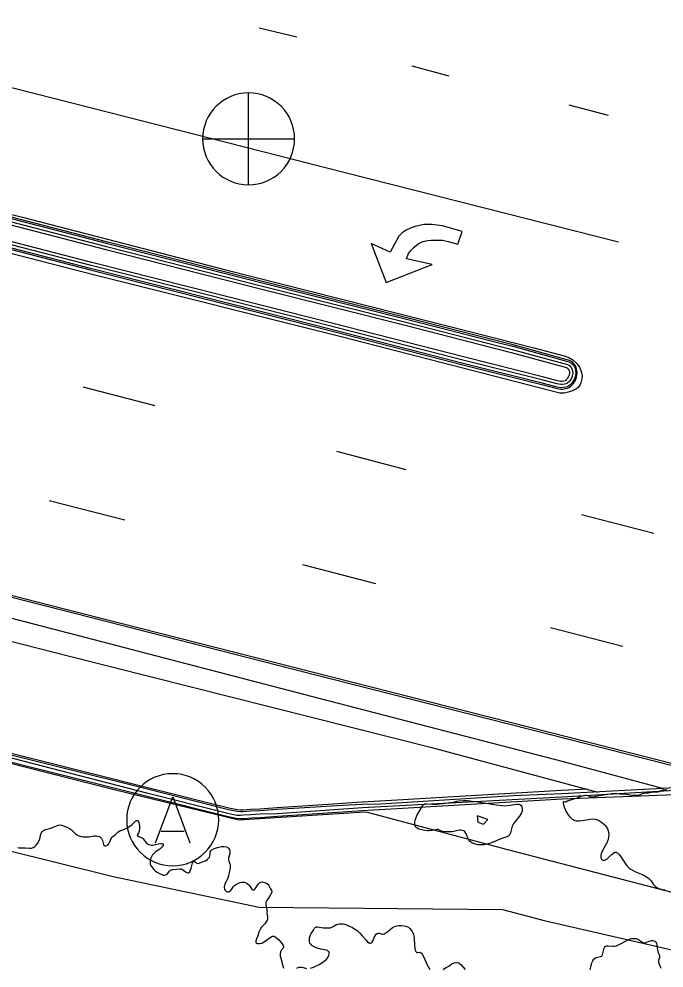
# Model space of a CAD drawing. Header units: metres. Extents: x 585772 to 587013, y 4140825 to 4141582.
# Drawn here: x 586042.76 to 586061.17, y 4140865.8 to 4140892.87 of the extents above; entities that cross this region are included whole.
import ezdxf

# ---------------------------------------------------------------- set-up
doc = ezdxf.new("R2010")
doc.units = ezdxf.units.M
doc.header["$MEASUREMENT"] = 0
for name, color, linetype, lineweight in [('BACK_OF_CURB', 5, 'Continuous', 30), ('BOTTOM_OF_CURB', 3, 'Continuous', 30), ('FOOT_PATH', 2, 'Continuous', 30), ('GUTTER', 30, 'Continuous', 30), ('MANHOLE', 30, 'Continuous', 30), ('MISCE_SYMBOL', 6, 'Continuous', 30), ('PAINT_STRIPE', 4, 'Continuous', 30), ('SIGN_BOARD', 2, 'Continuous', 30), ('TOP_OF_CURB', 1, 'Continuous', 30)]:
    doc.layers.add(name, color=color, linetype=linetype, lineweight=lineweight)
for name, color, linetype, lineweight, true_color in [('GUTTER_BOTTOM', 254, 'Continuous', 30, 0xffc7d6), ('PAVED_PARKING', 191, 'Continuous', 30, 0xbaa8ff), ('PAVED_ROAD', 140, 'Continuous', 30, 0x38a9ff), ('SHRUBLINE', 71, 'Continuous', 30, 0xc6ff6b), ('TREELINE', 80, 'Continuous', 30, 0x36ff17)]:
    doc.layers.add(name, color=color, linetype=linetype, lineweight=lineweight, true_color=true_color)

# ---------------------------------------------------------------- blocks, each defined once
blk = doc.blocks.new('SYM203')
at = {"color": 0, "linetype": 'ByBlock', "lineweight": -2}
blk.add_line((-0.5, 0), (0.5, 0), dxfattribs=at)
at = {"color": 0, "linetype": 'ByBlock', "lineweight": -2, "flags": 128}
blk.add_lwpolyline([(0, -0.5, 1), (0, 0.5, 1), (0, -0.5), (0, 0.5)], format="xyb", dxfattribs=at)
blk = doc.blocks.new('SYM203_1')
at = {"layer": 'MANHOLE', "xscale": 26.246667, "yscale": 26.246667, "zscale": 26.246667}
blk.add_blockref('SYM203', (0, 0), dxfattribs=at)
blk = doc.blocks.new('SYM004')
at = {"layer": 'MANHOLE', "xscale": 0.5, "yscale": 0.5, "zscale": 0.5}
blk.add_blockref('SYM203_1', (0, 0), dxfattribs=at)
blk = doc.blocks.new('SYM213')
at = {"color": 0, "linetype": 'ByBlock', "lineweight": -2}
blk.add_line((-0.125, -0.125), (0.125, -0.125), dxfattribs=at)
at = {"color": 0, "linetype": 'ByBlock', "lineweight": -2, "flags": 128}
blk.add_lwpolyline([(0, -0.5, 1), (0, 0.5, 1), (0, -0.5)], format="xyb", dxfattribs=at)
blk.add_lwpolyline([(-0.1875, -0.25), (0, 0.25), (0.1875, -0.25)], dxfattribs=at)
blk = doc.blocks.new('SYM213_1')
at = {"layer": 'MISCE_SYMBOL', "xscale": 26.246667, "yscale": 26.246667, "zscale": 26.246667}
blk.add_blockref('SYM213', (0, 0), dxfattribs=at)
blk = doc.blocks.new('SYM005')
at = {"layer": 'MISCE_SYMBOL', "xscale": 0.5, "yscale": 0.5, "zscale": 0.5}
blk.add_blockref('SYM213_1', (0, 0), dxfattribs=at)
blk = doc.blocks.new('SYM207')
at = {"layer": 'SIGN_BOARD'}
blk.add_3dface([(-1.322683, 1.213682), (-1.067804, -0.602562), (0.487143, -1.125157), (1.787212, 0.168493)], dxfattribs=at)
blk = doc.blocks.new('SYM008')
at = {"layer": 'SIGN_BOARD', "xscale": 0.5, "yscale": 0.5, "zscale": 0.5}
blk.add_blockref('SYM207', (0, 0), dxfattribs=at)

msp = doc.modelspace()

# ---------------------------------------------------------------- linework, layer by layer
at = {"layer": 'BACK_OF_CURB'}
for points in [[(586041.96804, 4140887.13607, -18.358866), (586045.239826, 4140886.290434, -18.368085), (586049.690952, 4140885.158468, -18.382743), (586053.815843, 4140884.125613, -18.396955), (586056.807693, 4140883.358453, -18.409998), (586058.384973, 4140882.92589, -18.419), (586058.411908, 4140882.911244, -18.42), (586058.443341, 4140882.878948, -18.421), (586058.449943, 4140882.870933, -18.422), (586058.454384, 4140882.859509, -18.422), (586058.467136, 4140882.812124, -18.424), (586058.472618, 4140882.769616, -18.425), (586058.462027, 4140882.709065, -18.426), (586058.446403, 4140882.669278, -18.427), (586058.402704, 4140882.602175, -18.428), (586058.387734, 4140882.582469, -18.429), (586058.372221, 4140882.568191, -18.429), (586058.350886, 4140882.553961, -18.43), (586058.345414, 4140882.551472, -18.43), (586058.3135, 4140882.543262, -18.431), (586058.263162, 4140882.533619, -18.431), (586058.22795, 4140882.532853, -18.431), (586058.132286, 4140882.55099, -18.432), (586057.737686, 4140882.653236, -18.431), (586055.485543, 4140883.218952, -18.423), (586051.239251, 4140884.306102, -18.409), (586044.844138, 4140885.92255, -18.389), (586040.861565, 4140886.951338, -18.374513)], [(586061.488088, 4140870.73949, -18.62472), (586058.258928, 4140870.620599, -18.642), (586052.568885, 4140870.290862, -18.596735), (586050.142172, 4140870.124176, -18.576), (586049.642963, 4140870.089674, -18.573), (586049.383857, 4140870.081657, -18.57), (586049.167478, 4140870.063177, -18.568), (586049.081718, 4140870.057049, -18.568), (586048.960674, 4140870.070889, -18.567), (586048.694908, 4140870.12463, -18.567), (586046.380972, 4140870.709254, -18.56), (586041.485461, 4140871.93108, -18.541636)]]:
    msp.add_polyline3d(points, dxfattribs=at)
at = {"layer": 'BOTTOM_OF_CURB'}
for points in [[(586042.01242, 4140887.310515, -18.491337), (586045.28453, 4140886.464794, -18.50148), (586049.734995, 4140885.332997, -18.510301), (586053.860059, 4140884.300098, -18.518169), (586056.450827, 4140883.635783, -18.527), (586056.853853, 4140883.53244, -18.528), (586058.452661, 4140883.093973, -18.521), (586058.521867, 4140883.056344, -18.522), (586058.577532, 4140882.999149, -18.524), (586058.607246, 4140882.963079, -18.525), (586058.625675, 4140882.915667, -18.527), (586058.644105, 4140882.847183, -18.528), (586058.654636, 4140882.765529, -18.531), (586058.636207, 4140882.660169, -18.536), (586058.607246, 4140882.586417, -18.539), (586058.549982, 4140882.498484, -18.539), (586058.521397, 4140882.460855, -18.541), (586058.483785, 4140882.426237, -18.543), (586058.438651, 4140882.396134, -18.545), (586058.405552, 4140882.381083, -18.546), (586058.352896, 4140882.367536, -18.547), (586058.282185, 4140882.35399, -18.549), (586058.21298, 4140882.352485, -18.55), (586058.092904, 4140882.37525, -18.547544), (586057.693184, 4140882.478823, -18.546), (586055.441295, 4140883.044475, -18.542331), (586051.194874, 4140884.131658, -18.532122), (586044.799572, 4140885.748153, -18.51606), (586040.81627, 4140886.77713, -18.504)], [(586061.492733, 4140870.939796, -18.766), (586058.249463, 4140870.769065, -18.758932), (586056.860914, 4140870.718272, -18.755484), (586053.086146, 4140870.480008, -18.737474), (586052.556247, 4140870.46635, -18.735513), (586051.998956, 4140870.441355, -18.733), (586050.128424, 4140870.323703, -18.721), (586049.632971, 4140870.28946, -18.719), (586049.372246, 4140870.281393, -18.717), (586049.15184, 4140870.26257, -18.716), (586049.085987, 4140870.257864, -18.716), (586048.991911, 4140870.26862, -18.715), (586048.739249, 4140870.319712, -18.711622), (586046.429683, 4140870.903232, -18.699844), (586041.534497, 4140872.124977, -18.679)]]:
    msp.add_polyline3d(points, dxfattribs=at)
at = {"layer": 'FOOT_PATH'}
for points in [[(586069.963502, 4140867.444365, -18.612), (586067.731414, 4140866.360266, -18.604648), (586065.686667, 4140866.842229, -18.60168), (586056.70738, 4140869.179058, -18.592604), (586052.745928, 4140870.225593, -18.589), (586052.631771, 4140870.24592, -18.589), (586049.034873, 4140870.020876, -18.575957), (586045.475225, 4140870.881179, -18.561125), (586035.086418, 4140873.51601, -18.512), (586024.909873, 4140876.034074, -18.472), (586014.546338, 4140878.727683, -18.463), (586008.309194, 4140880.297431, -18.483), (586002.617829, 4140881.768925, -18.511921), (585997.121302, 4140883.14231, -18.535893), (585992.203285, 4140884.397375, -18.556066), (585990.034817, 4140884.979733, -18.563773), (585987.719217, 4140886.426324, -18.578), (585986.264848, 4140887.300766, -18.588115), (585984.008002, 4140887.869458, -18.603108), (585980.310026, 4140888.82044, -18.629258), (585977.344891, 4140889.561158, -18.653), (585971.779963, 4140891.223108, -18.586), (585971.606365, 4140891.473135, -18.603), (585970.590607, 4140892.856734, -18.696)], [(585968.897115, 4140888.284513, -18.532487), (585971.124943, 4140889.345755, -18.616), (585975.640939, 4140888.462916, -18.609), (585980.188185, 4140887.422181, -18.614), (585984.310418, 4140885.354576, -18.567), (585988.050227, 4140883.091203, -18.532157), (585990.105988, 4140882.398765, -18.516036), (585995.128522, 4140881.16743, -18.487335), (585997.625551, 4140880.480791, -18.476026), (585999.947436, 4140879.828232, -18.467283), (586003.501191, 4140878.89497, -18.451), (586023.739526, 4140873.645659, -18.405), (586036.712873, 4140870.287881, -18.472), (586040.807258, 4140869.566072, -18.486741), (586045.450897, 4140868.41491, -18.501), (586049.617106, 4140867.542588, -18.516719), (586056.55604, 4140867.47376, -18.541003), (586057.748829, 4140867.157354, -18.542535), (586067.06408, 4140865.017896, -18.552088), (586067.612595, 4140864.862016, -18.552204), (586069.194188, 4140863.217009, -18.540849)]]:
    msp.add_polyline3d(points, dxfattribs=at)
at = {"layer": 'GUTTER'}
for points in [[(585984.684589, 4140891.014877, -18.782), (585994.245204, 4140888.599174, -18.741581), (586003.805819, 4140886.183471, -18.699809), (586012.846337, 4140883.899743, -18.656), (586021.886854, 4140881.616016, -18.643), (586030.927372, 4140879.332288, -18.688), (586037.471321, 4140877.668441, -18.707636), (586044.01527, 4140876.004594, -18.72299), (586050.559219, 4140874.340747, -18.736896), (586062.379355, 4140871.329081, -18.755073), (586073.056826, 4140868.649448, -18.76934)], [(585981.115311, 4140890.722175, -18.819384), (585987.060619, 4140889.23538, -18.78493), (585995.778647, 4140886.999412, -18.746369), (586003.284598, 4140885.097523, -18.709806), (586010.790549, 4140883.195635, -18.67), (586018.2965, 4140881.293746, -18.633), (586025.802451, 4140879.391857, -18.674), (586035.021332, 4140877.040246, -18.71405), (586044.240213, 4140874.688635, -18.753), (586054.501934, 4140872.097735, -18.81), (586059.283302, 4140870.823488, -18.761185)]]:
    msp.add_polyline3d(points, dxfattribs=at)
at = {"layer": 'GUTTER_BOTTOM'}
msp.add_polyline3d([(585979.488184, 4140891.720814, -18.844548), (585986.598413, 4140890.056956, -18.794105), (585994.192782, 4140888.06576, -18.759556), (586001.78715, 4140886.074563, -18.726471), (586010.580811, 4140883.843594, -18.701371), (586019.374472, 4140881.612625, -18.668286), (586028.168133, 4140879.381657, -18.712036), (586037.489755, 4140877.091238, -18.756228), (586044.424383, 4140875.292254, -18.783021), (586051.359011, 4140873.49327, -18.821992), (586058.293639, 4140871.694286, -18.796177), (586061.157602, 4140870.927458, -18.765784)], dxfattribs=at)
at = {"layer": 'PAINT_STRIPE', "extrusion": (0.006181, -0.001508, 0.99998), "elevation": -2640.069833, "flags": 128}
msp.add_lwpolyline([(586038.533374, 4140893.343815), (586039.602325, 4140893.083048)], dxfattribs=at)
at = {"layer": 'PAINT_STRIPE', "extrusion": (0.001769, -0.000462223, 0.999998), "elevation": -896.072499, "flags": 128}
msp.add_lwpolyline([(586053.088717, 4140891.554865), (586054.147115, 4140891.278295)], dxfattribs=at)
at = {"layer": 'PAINT_STRIPE', "extrusion": (-0.001669, 0.000452806, 0.999999), "elevation": 878.337001, "flags": 128}
msp.add_lwpolyline([(586057.60641, 4140890.44994), (586058.722731, 4140890.14703)], dxfattribs=at)
at = {"layer": 'PAINT_STRIPE', "extrusion": (0.001365, -0.00035563, 0.999999), "elevation": -691.298545, "flags": 128}
msp.add_lwpolyline([(586044.061251, 4140882.392791), (586046.119395, 4140881.85656)], dxfattribs=at)
at = {"layer": 'PAINT_STRIPE', "extrusion": (0.001891, -0.000502316, 0.999998), "elevation": -990.195922, "flags": 128}
msp.add_lwpolyline([(586050.811401, 4140880.569973), (586052.786919, 4140880.045313)], dxfattribs=at)
at = {"layer": 'PAINT_STRIPE', "extrusion": (0.001308, -0.000334229, 0.999999), "elevation": -636.392637, "flags": 128}
msp.add_lwpolyline([(586043.149006, 4140879.152555), (586045.30266, 4140878.602048)], dxfattribs=at)
at = {"layer": 'PAINT_STRIPE', "extrusion": (0.00317, -0.000820421, 0.999995), "elevation": -1558.295785, "flags": 128}
msp.add_lwpolyline([(586055.927687, 4140878.855439), (586057.997477, 4140878.319702)], dxfattribs=at)
at = {"layer": 'PAINT_STRIPE', "extrusion": (0.003603, -0.000929542, 0.999993), "elevation": -1756.152973, "flags": 128}
msp.add_lwpolyline([(586047.112168, 4140877.463873), (586049.193879, 4140876.926842)], dxfattribs=at)
at = {"layer": 'PAINT_STRIPE', "extrusion": (-0.001817, 0.000473883, 0.999998), "elevation": 878.672848, "flags": 128}
msp.add_lwpolyline([(586056.929657, 4140875.564707), (586058.990788, 4140875.027182)], dxfattribs=at)
at = {"layer": 'PAINT_STRIPE'}
for points in [[(585980.422314, 4140906.702674, -18.459), (585989.785943, 4140904.296478, -18.468174), (585999.149571, 4140901.890282, -18.481622), (586007.021098, 4140899.901971, -18.49719), (586014.892624, 4140897.91366, -18.51354), (586022.764151, 4140895.925349, -18.534138), (586030.635678, 4140893.937037, -18.558519), (586037.489255, 4140892.196482, -18.57855), (586044.342833, 4140890.455927, -18.597974), (586052.106938, 4140888.483965, -18.616225), (586059.871043, 4140886.512002, -18.631)], [(586037.581736, 4140888.525962, -18.47986), (586042.857551, 4140887.212542, -18.49698), (586048.667542, 4140885.71215, -18.511554), (586055.128376, 4140884.079933, -18.525658), (586057.45777, 4140883.488271, -18.533), (586058.314755, 4140883.262693, -18.536), (586058.448371, 4140883.216598, -18.537), (586058.568165, 4140883.147456, -18.538), (586058.683351, 4140883.046047, -18.541), (586058.75707, 4140882.935419, -18.545), (586058.798537, 4140882.847838, -18.547), (586058.816967, 4140882.782729, -18.549), (586058.830131, 4140882.693173, -18.552), (586058.8196, 4140882.608885, -18.554), (586058.795904, 4140882.495623, -18.558), (586058.774841, 4140882.440309, -18.56), (586058.748513, 4140882.392897, -18.561), (586058.716919, 4140882.356021, -18.563), (586058.666896, 4140882.316511, -18.564), (586058.532621, 4140882.250661, -18.567), (586058.43784, 4140882.221687, -18.568), (586058.321995, 4140882.195347, -18.564), (586058.198252, 4140882.200615, -18.563), (586051.991034, 4140883.791551, -18.547218), (586044.924649, 4140885.562824, -18.525879), (586032.32141, 4140888.801287, -18.488763)]]:
    msp.add_polyline3d(points, dxfattribs=at)
msp.add_polyline3d([(586053.351027, 4140886.215368, -18.578098), (586052.811298, 4140886.462965, -18.574), (586053.235841, 4140885.350922, -18.576495), (586054.549622, 4140885.864552, -18.581), (586053.822962, 4140886.02786, -18.576029), (586053.867061, 4140886.163758, -18.578), (586053.930249, 4140886.253314, -18.582), (586054.035562, 4140886.363943, -18.584), (586054.15404, 4140886.458767, -18.588), (586054.288314, 4140886.521983, -18.593), (586054.419955, 4140886.550957, -18.595), (586054.520003, 4140886.558859, -18.595), (586054.84384, 4140886.558859, -18.599), (586055.007405, 4140886.523958, -18.6), (586055.281219, 4140886.450206, -18.600957), (586055.410227, 4140886.811064, -18.603274), (586054.848201, 4140886.969845, -18.604221), (586054.544109, 4140887.011331, -18.602), (586054.313737, 4140887.002112, -18.6), (586054.069542, 4140886.951407, -18.597), (586053.949749, 4140886.914531, -18.594), (586053.809674, 4140886.843495, -18.591), (586053.696463, 4140886.767109, -18.588), (586053.604314, 4140886.674919, -18.585)], close=True, dxfattribs=at)
at = {"layer": 'PAVED_PARKING'}
msp.add_polyline3d([(586058.990889, 4140870.901417, -18.76417), (586058.247356, 4140870.864858, -18.764385), (586053.393565, 4140870.583581, -18.749533), (586052.553434, 4140870.534896, -18.746562), (586051.583793, 4140870.468293, -18.739), (586050.125364, 4140870.368117, -18.721659), (586049.630747, 4140870.333932, -18.718), (586049.369662, 4140870.325853, -18.716), (586049.148359, 4140870.306954, -18.713), (586049.086937, 4140870.302564, -18.712), (586048.998864, 4140870.312634, -18.711), (586048.749119, 4140870.363136, -18.709), (586046.440526, 4140870.94641, -18.698332), (586041.545412, 4140872.168137, -18.680407), (586035.887335, 4140873.617818, -18.655942), (586029.661624, 4140875.173838, -18.625), (586022.270478, 4140877.014261, -18.593), (586011.253014, 4140879.879046, -18.609), (586001.057928, 4140882.461183, -18.651141), (585992.146564, 4140884.696702, -18.686427)], dxfattribs=at)
at = {"layer": 'PAVED_ROAD'}
for points in [[(586073.069749, 4140868.69624, -18.762769), (586062.391252, 4140871.376131, -18.750173), (586050.571189, 4140874.387778, -18.733114), (586044.027229, 4140876.051628, -18.720039), (586037.48328, 4140877.715475, -18.705584), (586030.939295, 4140879.379331, -18.687), (586021.89874, 4140881.663068, -18.642), (586012.858223, 4140883.946795, -18.65), (586003.817706, 4140886.230522, -18.687), (585994.257092, 4140888.646225, -18.731803), (585984.696503, 4140891.061922, -18.774)], [(586040.806361, 4140886.73902, -18.509), (586044.789823, 4140885.710002, -18.525064), (586051.185166, 4140884.093496, -18.545792), (586055.431615, 4140883.006305, -18.556), (586057.683449, 4140882.440668, -18.563), (586058.084289, 4140882.336805, -18.564), (586058.209705, 4140882.313027, -18.564), (586058.286347, 4140882.314694, -18.564), (586058.361514, 4140882.329094, -18.563), (586058.418708, 4140882.343808, -18.562), (586058.45785, 4140882.361607, -18.562), (586058.508191, 4140882.395183, -18.56), (586058.550637, 4140882.43425, -18.559), (586058.5822, 4140882.4758, -18.56034), (586058.642432, 4140882.56829, -18.558), (586058.674311, 4140882.649472, -18.555), (586058.694455, 4140882.764635, -18.552), (586058.682819, 4140882.854853, -18.549), (586058.663147, 4140882.927953, -18.546), (586058.641657, 4140882.983237, -18.544), (586058.606888, 4140883.025444, -18.543), (586058.545922, 4140883.088087, -18.541), (586058.467469, 4140883.130743, -18.54), (586056.863952, 4140883.570502, -18.532), (586056.367646, 4140883.697763, -18.53), (586053.869731, 4140884.338269, -18.521477), (586049.74463, 4140885.371178, -18.511336), (586045.294309, 4140886.502938, -18.502502), (586042.022128, 4140887.348677, -18.492501)]]:
    msp.add_polyline3d(points, dxfattribs=at)
at = {"layer": 'SHRUBLINE'}
for points in [[(586061.245294, 4140870.885728, -18.768), (586061.146743, 4140870.878452, -18.769), (586061.098501, 4140870.864215, -18.77), (586061.028221, 4140870.82816, -18.77), (586060.993262, 4140870.817239, -18.771), (586060.95166, 4140870.814847, -18.771), (586060.834036, 4140870.817239, -18.769), (586060.798464, 4140870.812156, -18.769), (586060.726218, 4140870.794594, -18.769), (586060.611605, 4140870.788357, -18.765228), (586060.556437, 4140870.774841, -18.761), (586060.447262, 4140870.736989, -18.751674), (586060.397266, 4140870.727981, -18.75), (586060.355478, 4140870.72799, -18.75), (586060.194579, 4140870.737963, -18.74284), (586060.039605, 4140870.75728, -18.740788), (586059.898674, 4140870.766562, -18.743), (586059.825078, 4140870.776158, -18.745), (586059.777738, 4140870.778334, -18.745), (586059.690036, 4140870.770325, -18.744), (586059.38388, 4140870.728649, -18.734), (586059.312129, 4140870.715635, -18.731), (586059.18799, 4140870.68737, -18.724), (586059.131075, 4140870.679509, -18.723), (586059.077462, 4140870.684354, -18.723), (586059.001683, 4140870.71311, -18.729), (586058.951789, 4140870.724212, -18.731), (586058.925196, 4140870.72567, -18.732), (586058.870027, 4140870.719053, -18.73), (586058.816363, 4140870.70284, -18.726), (586058.691499, 4140870.645994, -18.714), (586058.557905, 4140870.60893, -18.705), (586058.47231, 4140870.581668, -18.699), (586058.416212, 4140870.560204, -18.694), (586058.365643, 4140870.535343, -18.689), (586058.348981, 4140870.53505, -18.688), (586058.309643, 4140870.546892, -18.691), (586058.294314, 4140870.541751, -18.69), (586058.287552, 4140870.518655, -18.685), (586058.299427, 4140870.449195, -18.67), (586058.334724, 4140870.349681, -18.649), (586058.369702, 4140870.276315, -18.634)], [(586054.42908, 4140869.720712, -18.421), (586054.341776, 4140869.730018, -18.427), (586054.258159, 4140869.745372, -18.435), (586054.175624, 4140869.765657, -18.445), (586054.138886, 4140869.779392, -18.451), (586054.109564, 4140869.797536, -18.459), (586054.084856, 4140869.825024, -18.47), (586054.066212, 4140869.864193, -18.485), (586054.056783, 4140869.911045, -18.503), (586054.057515, 4140869.963183, -18.523), (586054.067556, 4140870.018045, -18.544), (586054.094243, 4140870.099485, -18.574), (586054.128514, 4140870.174779, -18.600593), (586054.170272, 4140870.250073, -18.625227), (586054.286009, 4140870.443201, -18.688657), (586054.308991, 4140870.470803, -18.697929), (586054.339995, 4140870.485941, -18.703467), (586054.400286, 4140870.487554, -18.707232), (586054.563199, 4140870.473997, -18.708372), (586054.687251, 4140870.476614, -18.705), (586054.760077, 4140870.4821, -18.703394), (586054.868333, 4140870.493397, -18.702481), (586055.065731, 4140870.519747, -18.705), (586055.147808, 4140870.534152, -18.709), (586055.254364, 4140870.560547, -18.719), (586055.324317, 4140870.573245, -18.723), (586055.450971, 4140870.582331, -18.723457), (586055.558045, 4140870.579418, -18.721999), (586055.695518, 4140870.566901, -18.723316), (586055.794621, 4140870.554043, -18.727062), (586056.37836, 4140870.459214, -18.751002), (586056.557376, 4140870.436025, -18.759836), (586056.607344, 4140870.433121, -18.759481), (586056.696429, 4140870.435027, -18.753732), (586056.773739, 4140870.444275, -18.744095), (586056.959361, 4140870.478166, -18.72544), (586057.005155, 4140870.480755, -18.724), (586057.024226, 4140870.478803, -18.723), (586057.055841, 4140870.467214, -18.722), (586057.081312, 4140870.444101, -18.718), (586057.10846, 4140870.39701, -18.712), (586057.120255, 4140870.35994, -18.707), (586057.124995, 4140870.317971, -18.702), (586057.123752, 4140870.2956, -18.699), (586057.119583, 4140870.272545, -18.696), (586057.102184, 4140870.225283, -18.69), (586057.076001, 4140870.178524, -18.685), (586057.045498, 4140870.134791, -18.679), (586056.917606, 4140869.982127, -18.661), (586056.866248, 4140869.904913, -18.652), (586056.836204, 4140869.845967, -18.644), (586056.824681, 4140869.816174, -18.641), (586056.789354, 4140869.656367, -18.621), (586056.769188, 4140869.614566, -18.616), (586056.740659, 4140869.580618, -18.611), (586056.723845, 4140869.566963, -18.61), (586056.689047, 4140869.547994, -18.608), (586056.55589, 4140869.50578, -18.603), (586056.311674, 4140869.399754, -18.592), (586056.248052, 4140869.375949, -18.589), (586056.126568, 4140869.340439, -18.586), (586056.024507, 4140869.321154, -18.584), (586055.938334, 4140869.314528, -18.584), (586055.895837, 4140869.315567, -18.585), (586055.853193, 4140869.319851, -18.585), (586055.79193, 4140869.332076, -18.587), (586055.732654, 4140869.351989, -18.59), (586055.704736, 4140869.364997, -18.592), (586055.654287, 4140869.397449, -18.597), (586055.632453, 4140869.416946, -18.6), (586055.595689, 4140869.460992, -18.605), (586055.556193, 4140869.533244, -18.615), (586055.522004, 4140869.634086, -18.628), (586055.498326, 4140869.680112, -18.634), (586055.47297, 4140869.703142, -18.637), (586055.456894, 4140869.712105, -18.638), (586055.419863, 4140869.725034, -18.64), (586055.379089, 4140869.731481, -18.641), (586055.337882, 4140869.731661, -18.642), (586055.28566, 4140869.723352, -18.641), (586055.171999, 4140869.696319, -18.639), (586055.130283, 4140869.690406, -18.638), (586054.994812, 4140869.6841, -18.639), (586054.913991, 4140869.688679, -18.64), (586054.849788, 4140869.699447, -18.642), (586054.801068, 4140869.715526, -18.644), (586054.741773, 4140869.747845, -18.649), (586054.720382, 4140869.754422, -18.65), (586054.696213, 4140869.753889, -18.65), (586054.613442, 4140869.73483, -18.648), (586054.548194, 4140869.724315, -18.647), (586054.47103, 4140869.719719, -18.647), (586054.42908, 4140869.720712, -18.648)], [(586058.369702, 4140870.276315, -18.716), (586058.428466, 4140870.180704, -18.702), (586058.473753, 4140870.12316, -18.694), (586058.497812, 4140870.097386, -18.69), (586058.548066, 4140870.053729, -18.684), (586058.573983, 4140870.036605, -18.681), (586058.621585, 4140870.014545, -18.678), (586058.670588, 4140870.00248, -18.676), (586058.747364, 4140869.999168, -18.676), (586058.828951, 4140870.008177, -18.677), (586059.067361, 4140870.049563, -18.684), (586059.145471, 4140870.05417, -18.685), (586059.208812, 4140870.047701, -18.684), (586059.238286, 4140870.040623, -18.683), (586059.294856, 4140870.018913, -18.68), (586059.355504, 4140869.984289, -18.675), (586059.388122, 4140869.961254, -18.672), (586059.450925, 4140869.907587, -18.664), (586059.480087, 4140869.877637, -18.659), (586059.525574, 4140869.821483, -18.651), (586059.557142, 4140869.769653, -18.644), (586059.569758, 4140869.742153, -18.639), (586059.58753, 4140869.683354, -18.631), (586059.593854, 4140869.618648, -18.621), (586059.587566, 4140869.547688, -18.611), (586059.570046, 4140869.472767, -18.599), (586059.527118, 4140869.359417, -18.582), (586059.490402, 4140869.287427, -18.572), (586059.414145, 4140869.155273, -18.552), (586059.38462, 4140869.093032, -18.543), (586059.374213, 4140869.062397, -18.538), (586059.365971, 4140869.022079, -18.532), (586059.365435, 4140868.965677, -18.524), (586059.378195, 4140868.919095, -18.517), (586059.39359, 4140868.896234, -18.513), (586059.403242, 4140868.887879, -18.512), (586059.414148, 4140868.881846, -18.511), (586059.439455, 4140868.877123, -18.511), (586059.468645, 4140868.881448, -18.511), (586059.500737, 4140868.893755, -18.513), (586059.534748, 4140868.912977, -18.516), (586059.587218, 4140868.95244, -18.522), (586059.69069, 4140869.052728, -18.537), (586059.732327, 4140869.086661, -18.542), (586059.773631, 4140869.105505, -18.545), (586059.801207, 4140869.106191, -18.545), (586059.81612, 4140869.101847, -18.545), (586059.846075, 4140869.083926, -18.542), (586059.891208, 4140869.038302, -18.535), (586059.936378, 4140868.977137, -18.526), (586060.069211, 4140868.776512, -18.497), (586060.120116, 4140868.711924, -18.487), (586060.174945, 4140868.656087, -18.479), (586060.204394, 4140868.632148, -18.474), (586060.267896, 4140868.592533, -18.468), (586060.336293, 4140868.560696, -18.463), (586060.529393, 4140868.481273, -18.451), (586060.621884, 4140868.433062, -18.444), (586060.701319, 4140868.382546, -18.436), (586060.733528, 4140868.357864, -18.432), (586060.770951, 4140868.322609, -18.427), (586060.799061, 4140868.288447, -18.422), (586060.861901, 4140868.198091, -18.408), (586060.91513, 4140868.139138, -18.398), (586060.961136, 4140868.103114, -18.393), (586061.017127, 4140868.073544, -18.389), (586061.083764, 4140868.052704, -18.385), (586061.198926, 4140868.033593, -18.383)]]:
    msp.add_polyline3d(points, dxfattribs=at)
at = {"layer": 'TOP_OF_CURB'}
for points in [[(586041.99023, 4140887.223292, -18.358866), (586045.262178, 4140886.377614, -18.368085), (586049.712973, 4140885.245733, -18.382743), (586053.837951, 4140884.212856, -18.396955), (586056.830773, 4140883.445447, -18.409998), (586058.418817, 4140883.009931, -18.419), (586058.466888, 4140882.983794, -18.42), (586058.510436, 4140882.939049, -18.421), (586058.528594, 4140882.917006, -18.422), (586058.54003, 4140882.887588, -18.422), (586058.55562, 4140882.829654, -18.424), (586058.563627, 4140882.767573, -18.425), (586058.549117, 4140882.684617, -18.426), (586058.526824, 4140882.627847, -18.427), (586058.476343, 4140882.55033, -18.428), (586058.454565, 4140882.521662, -18.429), (586058.428003, 4140882.497214, -18.429), (586058.394768, 4140882.475047, -18.43), (586058.375483, 4140882.466278, -18.43), (586058.333198, 4140882.455399, -18.431), (586058.272673, 4140882.443804, -18.431), (586058.220465, 4140882.442669, -18.431), (586058.112595, 4140882.46312, -18.432), (586057.715435, 4140882.56603, -18.431), (586055.463419, 4140883.131713, -18.423), (586051.217062, 4140884.21888, -18.409), (586044.821855, 4140885.835351, -18.389), (586040.838917, 4140886.864234, -18.374513)], [(586061.490962, 4140870.863411, -18.62472), (586058.253072, 4140870.676683, -18.642), (586052.563266, 4140870.372832, -18.59487), (586050.135866, 4140870.20074, -18.574135), (586049.636781, 4140870.190267, -18.573), (586049.376674, 4140870.175485, -18.57), (586049.157803, 4140870.165246, -18.568), (586049.084359, 4140870.156469, -18.568), (586048.979999, 4140870.151893, -18.567), (586048.72234, 4140870.212453, -18.567), (586046.411108, 4140870.795164, -18.56), (586041.515797, 4140872.051036, -18.541636)]]:
    msp.add_polyline3d(points, dxfattribs=at)
at = {"layer": 'TREELINE'}
for points in [[(586042.726446, 4140869.238079, -18.497), (586042.763376, 4140869.23229, -18.498), (586042.934536, 4140869.234485, -18.499), (586043.065341, 4140869.220276, -18.5), (586043.115352, 4140869.223948, -18.501), (586043.163704, 4140869.240491, -18.502), (586043.209508, 4140869.2692, -18.503), (586043.251719, 4140869.308047, -18.504), (586043.292187, 4140869.359182, -18.506), (586043.32826, 4140869.420976, -18.508), (586043.355116, 4140869.484818, -18.509), (586043.37, 4140869.538408, -18.511), (586043.385306, 4140869.619397, -18.513), (586043.396168, 4140869.653728, -18.514), (586043.415932, 4140869.685294, -18.515), (586043.430352, 4140869.699891, -18.515), (586043.465265, 4140869.724729, -18.516), (586043.526136, 4140869.752136, -18.517), (586043.674475, 4140869.793847, -18.52), (586043.875581, 4140869.875695, -18.523), (586043.927816, 4140869.882872, -18.524), (586043.972547, 4140869.876384, -18.524), (586044.027877, 4140869.859322, -18.524), (586044.146768, 4140869.810575, -18.524), (586044.206399, 4140869.782148, -18.524), (586044.258614, 4140869.749314, -18.524), (586044.281915, 4140869.730051, -18.523), (586044.375112, 4140869.632518, -18.522), (586044.408641, 4140869.604743, -18.522), (586044.451969, 4140869.581593, -18.522), (586044.512233, 4140869.560972, -18.522), (586044.586317, 4140869.546083, -18.522), (586044.668452, 4140869.541254, -18.523), (586044.750885, 4140869.546195, -18.523), (586044.905352, 4140869.569966, -18.525), (586044.972769, 4140869.574143, -18.525), (586045.014854, 4140869.56886, -18.526), (586045.055267, 4140869.555047, -18.526), (586045.090297, 4140869.530504, -18.526), (586045.105085, 4140869.514345, -18.525), (586045.129095, 4140869.476897, -18.525), (586045.145638, 4140869.436327, -18.525), (586045.171218, 4140869.327942, -18.523), (586045.183321, 4140869.3057, -18.522), (586045.200426, 4140869.290339, -18.522), (586045.210919, 4140869.28593, -18.522), (586045.23592, 4140869.28504, -18.523), (586045.265741, 4140869.295946, -18.523), (586045.281463, 4140869.305592, -18.523), (586045.312007, 4140869.33235, -18.524), (586045.325821, 4140869.349094, -18.524), (586045.348193, 4140869.388314, -18.525), (586045.388158, 4140869.496245, -18.528), (586045.41012, 4140869.530642, -18.529), (586045.438726, 4140869.557389, -18.529), (586045.504008, 4140869.605177, -18.531), (586045.595876, 4140869.690021, -18.534), (586045.637743, 4140869.716089, -18.535), (586045.777341, 4140869.766815, -18.537), (586045.84926, 4140869.806177, -18.538), (586045.980189, 4140869.890252, -18.541), (586046.033053, 4140869.934406, -18.543), (586046.093602, 4140869.999076, -18.545), (586046.112346, 4140870.012382, -18.546), (586046.129696, 4140870.015374, -18.546), (586046.146768, 4140870.007606, -18.546), (586046.155475, 4140869.999551, -18.546), (586046.179863, 4140869.958246, -18.545), (586046.19169, 4140869.916094, -18.544), (586046.1984, 4140869.852139, -18.543), (586046.198374, 4140869.785403, -18.541), (586046.190526, 4140869.708618, -18.539), (586046.175546, 4140869.66376, -18.538), (586046.140584, 4140869.615363, -18.536), (586046.138838, 4140869.595647, -18.536), (586046.147207, 4140869.581969, -18.536), (586046.18314, 4140869.557836, -18.535), (586046.251189, 4140869.52969, -18.535), (586046.276269, 4140869.514095, -18.535), (586046.305918, 4140869.484234, -18.535), (586046.358715, 4140869.416259, -18.534), (586046.394535, 4140869.376425, -18.533), (586046.430772, 4140869.348181, -18.533), (586046.469465, 4140869.328318, -18.533), (586046.495527, 4140869.318796, -18.533), (586046.547651, 4140869.307185, -18.533), (586046.583029, 4140869.306886, -18.533), (586046.694789, 4140869.334991, -18.534), (586046.755077, 4140869.345536, -18.535), (586046.813275, 4140869.351146, -18.535), (586046.837115, 4140869.350899, -18.535), (586046.860285, 4140869.346568, -18.535), (586046.86823, 4140869.342721, -18.535), (586046.877419, 4140869.331873, -18.535), (586046.878442, 4140869.317094, -18.535), (586046.872224, 4140869.298713, -18.534), (586046.845689, 4140869.258538, -18.533), (586046.826343, 4140869.236825, -18.533), (586046.778682, 4140869.194844, -18.531), (586046.684647, 4140869.133775, -18.529), (586046.636989, 4140869.098251, -18.528), (586046.592814, 4140869.053444, -18.527), (586046.572913, 4140869.027751, -18.526), (586046.539229, 4140868.97111, -18.524), (586046.526142, 4140868.940691, -18.524), (586046.515959, 4140868.909308, -18.523), (586046.504355, 4140868.846388, -18.522), (586046.504204, 4140868.788234, -18.52), (586046.508336, 4140868.76281, -18.52), (586046.52145, 4140868.726433, -18.519), (586046.540285, 4140868.696797, -18.518), (586046.614575, 4140868.61124, -18.516), (586046.656048, 4140868.569122, -18.516), (586046.700563, 4140868.537259, -18.515), (586046.791425, 4140868.48709, -18.514), (586046.83457, 4140868.468003, -18.514), (586046.879999, 4140868.456722, -18.514), (586046.9031, 4140868.455598, -18.514), (586046.947742, 4140868.462493, -18.514), (586046.986448, 4140868.480093, -18.515), (586047.002131, 4140868.492349, -18.515), (586047.022511, 4140868.517432, -18.516), (586047.05455, 4140868.569425, -18.518), (586047.064325, 4140868.57991, -18.518), (586047.089224, 4140868.595442, -18.519), (586047.120352, 4140868.605303, -18.519), (586047.1562, 4140868.611812, -18.52), (586047.34838, 4140868.635664, -18.521), (586047.380982, 4140868.634381, -18.521), (586047.412414, 4140868.624569, -18.521), (586047.451813, 4140868.599098, -18.521), (586047.513981, 4140868.550054, -18.52), (586047.548998, 4140868.528217, -18.52), (586047.582789, 4140868.5182, -18.52), (586047.603864, 4140868.521282, -18.52), (586047.624389, 4140868.535467, -18.521), (586047.63433, 4140868.547451, -18.521), (586047.659779, 4140868.596387, -18.522), (586047.677743, 4140868.654425, -18.524), (586047.69996, 4140868.769114, -18.526), (586047.711883, 4140868.799786, -18.527), (586047.734295, 4140868.828386, -18.528), (586047.751646, 4140868.83852, -18.528), (586047.769279, 4140868.839833, -18.528), (586047.788518, 4140868.830193, -18.528), (586047.817232, 4140868.805624, -18.528), (586047.838026, 4140868.792509, -18.528), (586047.869507, 4140868.78894, -18.528), (586047.907633, 4140868.797881, -18.528), (586047.971782, 4140868.819601, -18.529), (586048.045447, 4140868.847653, -18.53), (586048.081192, 4140868.864483, -18.53), (586048.142572, 4140868.904281, -18.531), (586048.173576, 4140868.934785, -18.532), (586048.185518, 4140868.951041, -18.533), (586048.194915, 4140868.967868, -18.533), (586048.207117, 4140869.002693, -18.534), (586048.212716, 4140869.038103, -18.535), (586048.216026, 4140869.09426, -18.536), (586048.222017, 4140869.119483, -18.537), (586048.236144, 4140869.144517, -18.538), (586048.264453, 4140869.1713, -18.538), (586048.335849, 4140869.21199, -18.54), (586048.423513, 4140869.244583, -18.541), (586048.505617, 4140869.263105, -18.541), (586048.544834, 4140869.26785, -18.542), (586048.617369, 4140869.268669, -18.542), (586048.683225, 4140869.256615, -18.542), (586048.718816, 4140869.239933, -18.541), (586048.733801, 4140869.228643, -18.541), (586048.746774, 4140869.215229, -18.541), (586048.766332, 4140869.182011, -18.54), (586048.777028, 4140869.141612, -18.539), (586048.778933, 4140869.11928, -18.539), (586048.775614, 4140869.071468, -18.537), (586048.74264, 4140868.937716, -18.534), (586048.739752, 4140868.89459, -18.533), (586048.747424, 4140868.853766, -18.532), (586048.777346, 4140868.774845, -18.531), (586048.788404, 4140868.73402, -18.53), (586048.790833, 4140868.70967, -18.529), (586048.788134, 4140868.660071, -18.528), (586048.731188, 4140868.395001, -18.522), (586048.710911, 4140868.346393, -18.521), (586048.660723, 4140868.252717, -18.518), (586048.637169, 4140868.200998, -18.517), (586048.622385, 4140868.149444, -18.516), (586048.619913, 4140868.124524, -18.515), (586048.620715, 4140868.100575, -18.515), (586048.63066, 4140868.056739, -18.514), (586048.649258, 4140868.020242, -18.514), (586048.673545, 4140867.993389, -18.513), (586048.686933, 4140867.984249, -18.513), (586048.715168, 4140867.974871, -18.513), (586048.744367, 4140867.977265, -18.514), (586048.75896, 4140867.98284, -18.514), (586048.787401, 4140868.002672, -18.515), (586048.80294, 4140868.019028, -18.515), (586048.884171, 4140868.127225, -18.518), (586048.925214, 4140868.167097, -18.519), (586048.972259, 4140868.198609, -18.52), (586049.021761, 4140868.222275, -18.521), (586049.070034, 4140868.238761, -18.522), (586049.121213, 4140868.249605, -18.522), (586049.167822, 4140868.251417, -18.523), (586049.190074, 4140868.248884, -18.523), (586049.233704, 4140868.236843, -18.523), (586049.275677, 4140868.215585, -18.523), (586049.313639, 4140868.185378, -18.523), (586049.330348, 4140868.167006, -18.522), (586049.38744, 4140868.077896, -18.521), (586049.409847, 4140868.04984, -18.52), (586049.429441, 4140868.035998, -18.52), (586049.450645, 4140868.030614, -18.52), (586049.472766, 4140868.034712, -18.52), (586049.483953, 4140868.040637, -18.52), (586049.506148, 4140868.060879, -18.521), (586049.595291, 4140868.20487, -18.525), (586049.626137, 4140868.236742, -18.525), (586049.660408, 4140868.255723, -18.525), (586049.696842, 4140868.263321, -18.525), (586049.715459, 4140868.263379, -18.525), (586049.752669, 4140868.257076, -18.525), (586049.800272, 4140868.237748, -18.524), (586049.822293, 4140868.224397, -18.524), (586049.860721, 4140868.192483, -18.524), (586049.889118, 4140868.156478, -18.523), (586049.93524, 4140868.0669, -18.523), (586049.969202, 4140868.015442, -18.522), (586049.976575, 4140867.99217, -18.522), (586049.977336, 4140867.979016, -18.522), (586049.970408, 4140867.946497, -18.521), (586049.951304, 4140867.906194, -18.521), (586049.90935, 4140867.841581, -18.519), (586049.839799, 4140867.747394, -18.517), (586049.820637, 4140867.713383, -18.516), (586049.809033, 4140867.676643, -18.514), (586049.806712, 4140867.630657, -18.513), (586049.809394, 4140867.603463, -18.512), (586049.838591, 4140867.455103, -18.508), (586049.840351, 4140867.42629, -18.507), (586049.837128, 4140867.367157, -18.505), (586049.842191, 4140867.324866, -18.504), (586049.85723, 4140867.256876, -18.501), (586049.857967, 4140867.2072, -18.5), (586049.845106, 4140867.167523, -18.498), (586049.818249, 4140867.122609, -18.495), (586049.783701, 4140867.078531, -18.492), (586049.684189, 4140866.967447, -18.487), (586049.666399, 4140866.942657, -18.486), (586049.634981, 4140866.886646, -18.483), (586049.610304, 4140866.82972, -18.48), (586049.573067, 4140866.717788, -18.474), (586049.532429, 4140866.616149, -18.467), (586049.520408, 4140866.570834, -18.464), (586049.519892, 4140866.544997, -18.462), (586049.522766, 4140866.534195, -18.461), (586049.535495, 4140866.517671, -18.46), (586049.568386, 4140866.504408, -18.46), (586049.596303, 4140866.502086, -18.46), (586049.626445, 4140866.504054, -18.461), (586049.682762, 4140866.516989, -18.463), (586049.707536, 4140866.526559, -18.464), (586049.754756, 4140866.551309, -18.466), (586049.954685, 4140866.69263, -18.474), (586049.977231, 4140866.705582, -18.475), (586049.998738, 4140866.712549, -18.475), (586050.033978, 4140866.709313, -18.474), (586050.070616, 4140866.691857, -18.474), (586050.122748, 4140866.654846, -18.473), (586050.177367, 4140866.606126, -18.471), (586050.227622, 4140866.551917, -18.47), (586050.268344, 4140866.497827, -18.468), (586050.296046, 4140866.44886, -18.467), (586050.307005, 4140866.414059, -18.466), (586050.306763, 4140866.391185, -18.466), (586050.300206, 4140866.3736, -18.465), (586050.289925, 4140866.360111, -18.464), (586050.254062, 4140866.326559, -18.463), (586050.232308, 4140866.287426, -18.463), (586050.216124, 4140866.222226, -18.462), (586050.214418, 4140866.169246, -18.461), (586050.217547, 4140866.141142, -18.461), (586050.230436, 4140866.082202, -18.46), (586050.291736, 4140865.867419, -18.456), (586050.313603, 4140865.80307, -18.455)], [(586051.080472, 4140865.799409, -18.458), (586051.168473, 4140865.832349, -18.46), (586051.323485, 4140865.902422, -18.463), (586051.400756, 4140865.947623, -18.466), (586051.470202, 4140865.996954, -18.469), (586051.531025, 4140866.050207, -18.473), (586051.555752, 4140866.077051, -18.475), (586051.586951, 4140866.121832, -18.477), (586051.605478, 4140866.164088, -18.479), (586051.613638, 4140866.202832, -18.482), (586051.610838, 4140866.252257, -18.483), (586051.598678, 4140866.278283, -18.484), (586051.576535, 4140866.297998, -18.485), (586051.56124, 4140866.305283, -18.485), (586051.527199, 4140866.314229, -18.485), (586051.372304, 4140866.341361, -18.486), (586051.256142, 4140866.378836, -18.487), (586051.181649, 4140866.412577, -18.489), (586051.120651, 4140866.450379, -18.489), (586051.087528, 4140866.481213, -18.491), (586051.066124, 4140866.513235, -18.492), (586051.054217, 4140866.546702, -18.494), (586051.04931, 4140866.60018, -18.497), (586051.056447, 4140866.668985, -18.5), (586051.075174, 4140866.736134, -18.504), (586051.101396, 4140866.789211, -18.506), (586051.167689, 4140866.882528, -18.511), (586051.197983, 4140866.945142, -18.515), (586051.212416, 4140866.963239, -18.516), (586051.231719, 4140866.97345, -18.516), (586051.256451, 4140866.976674, -18.516), (586051.28792, 4140866.975094, -18.517), (586051.441252, 4140866.954083, -18.515), (586051.515521, 4140866.947488, -18.515), (586051.58776, 4140866.94693, -18.514), (586051.620822, 4140866.949978, -18.514), (586051.647227, 4140866.954801, -18.514), (586051.693018, 4140866.969224, -18.515), (586051.730248, 4140866.987325, -18.516), (586051.803574, 4140867.034758, -18.518), (586051.856012, 4140867.053506, -18.518), (586051.912633, 4140867.062629, -18.518), (586051.978586, 4140867.065879, -18.518), (586052.010453, 4140867.063702, -18.518), (586052.058072, 4140867.053128, -18.517), (586052.212078, 4140866.988322, -18.513), (586052.278163, 4140866.957386, -18.512), (586052.347559, 4140866.917038, -18.51), (586052.382387, 4140866.8923, -18.509), (586052.417129, 4140866.86449, -18.507), (586052.486524, 4140866.800438, -18.505), (586052.556094, 4140866.726453, -18.501), (586052.669748, 4140866.596623, -18.496), (586052.711099, 4140866.554994, -18.496), (586052.748166, 4140866.526456, -18.495), (586052.761817, 4140866.519574, -18.495), (586052.786476, 4140866.513903, -18.494), (586052.797562, 4140866.514668, -18.494), (586052.81744, 4140866.522287, -18.494), (586052.842106, 4140866.545595, -18.495), (586052.868138, 4140866.592092, -18.495), (586052.900199, 4140866.67578, -18.497), (586052.921601, 4140866.721214, -18.498), (586052.955871, 4140866.767168, -18.499), (586052.98249, 4140866.787216, -18.499), (586053.011334, 4140866.795995, -18.499), (586053.041198, 4140866.794435, -18.499), (586053.131487, 4140866.768583, -18.497), (586053.154846, 4140866.769703, -18.497), (586053.182483, 4140866.779001, -18.497), (586053.231729, 4140866.807474, -18.498), (586053.286694, 4140866.847542, -18.498), (586053.421593, 4140866.960959, -18.498), (586053.456803, 4140866.980773, -18.498), (586053.50783, 4140866.997036, -18.498), (586053.599554, 4140867.013507, -18.497), (586053.666452, 4140867.015133, -18.496), (586053.756812, 4140867.005402, -18.495), (586053.833575, 4140866.986285, -18.495), (586053.877412, 4140866.965091, -18.495), (586053.895951, 4140866.951663, -18.495), (586053.928239, 4140866.919536, -18.495), (586053.973863, 4140866.855059, -18.496), (586054.004796, 4140866.798853, -18.499), (586054.017552, 4140866.769451, -18.499), (586054.033548, 4140866.715069, -18.5), (586054.040045, 4140866.664199, -18.501), (586054.046615, 4140866.451339, -18.502), (586054.055822, 4140866.368027, -18.502), (586054.068283, 4140866.314183, -18.503), (586054.086077, 4140866.272706, -18.503), (586054.101029, 4140866.254059, -18.503), (586054.11854, 4140866.244107, -18.503), (586054.138572, 4140866.243103, -18.503), (586054.196225, 4140866.252123, -18.503), (586054.220734, 4140866.247496, -18.503), (586054.245179, 4140866.230992, -18.504), (586054.26918, 4140866.201823, -18.504), (586054.315228, 4140866.118222, -18.505), (586054.414356, 4140865.894658, -18.506), (586054.481688, 4140865.758711, -18.505)], [(586059.062979, 4140865.754072, -18.573), (586059.075752, 4140865.829577, -18.571), (586059.097986, 4140865.913511, -18.571), (586059.111329, 4140865.95252, -18.572), (586059.137833, 4140866.01281, -18.572), (586059.164135, 4140866.05315, -18.572), (586059.178581, 4140866.068851, -18.572), (586059.211117, 4140866.092869, -18.571), (586059.23333, 4140866.103364, -18.571), (586059.280916, 4140866.117426, -18.573), (586059.368388, 4140866.131297, -18.574), (586059.392623, 4140866.146181, -18.574), (586059.405541, 4140866.165921, -18.573), (586059.412549, 4140866.183982, -18.573), (586059.446755, 4140866.334434, -18.572), (586059.456532, 4140866.366373, -18.572), (586059.468954, 4140866.393428, -18.571), (586059.485267, 4140866.414911, -18.571), (586059.50672, 4140866.430135, -18.571), (586059.53456, 4140866.43841, -18.571), (586059.579281, 4140866.439159, -18.572), (586059.721493, 4140866.428257, -18.573), (586059.75183, 4140866.429895, -18.573), (586059.811622, 4140866.441512, -18.572), (586059.869985, 4140866.462331, -18.571), (586059.926837, 4140866.489453, -18.570508), (586060.08748, 4140866.580761, -18.575), (586060.153674, 4140866.61427, -18.579), (586060.185476, 4140866.62709, -18.58), (586060.246053, 4140866.643125, -18.58), (586060.274344, 4140866.646922, -18.581428), (586060.325626, 4140866.647943, -18.586091), (586060.372076, 4140866.641758, -18.591037), (586060.393845, 4140866.635473, -18.594121), (586060.43607, 4140866.614879, -18.596306), (586060.546588, 4140866.541778, -18.596), (586060.584339, 4140866.526236, -18.595), (586060.602994, 4140866.522666, -18.594), (586060.619266, 4140866.522394, -18.594), (586060.651078, 4140866.528758, -18.595), (586060.745452, 4140866.571517, -18.602), (586060.808469, 4140866.588298, -18.603), (586060.849226, 4140866.588719, -18.603), (586060.886566, 4140866.579136, -18.599), (586060.903328, 4140866.570286, -18.597189), (586060.932174, 4140866.545162, -18.590316), (586060.953842, 4140866.51176, -18.586), (586060.967203, 4140866.472023, -18.584), (586060.979298, 4140866.316059, -18.57), (586060.99521, 4140866.270445, -18.568), (586061.025206, 4140866.207813, -18.564), (586061.037196, 4140866.165697, -18.562), (586061.039145, 4140866.14426, -18.561), (586061.036823, 4140866.102729, -18.558), (586061.015697, 4140866.020434, -18.556), (586061.013149, 4140865.994951, -18.555), (586061.022916, 4140865.93531, -18.552), (586061.044424, 4140865.870296, -18.549), (586061.073547, 4140865.797364, -18.544)], [(586054.86732, 4140865.763814, -18.512), (586054.933941, 4140865.805367, -18.514), (586055.028869, 4140865.856903, -18.516), (586055.098754, 4140865.9135, -18.519), (586055.129686, 4140865.933497, -18.52), (586055.190398, 4140865.956269, -18.522), (586055.251868, 4140865.962575, -18.523), (586055.293653, 4140865.955943, -18.523), (586055.313529, 4140865.94833, -18.523), (586055.34513, 4140865.928009, -18.523), (586055.374814, 4140865.900162, -18.522), (586055.49439, 4140865.761482, -18.519)], [(586050.692086, 4140865.799946, -18.447), (586050.709754, 4140865.811271, -18.448), (586050.750778, 4140865.827533, -18.449), (586050.773379, 4140865.831827, -18.449), (586050.820918, 4140865.831312, -18.452), (586050.869965, 4140865.820795, -18.454), (586050.967765, 4140865.79362, -18.455)]]:
    msp.add_polyline3d(points, dxfattribs=at)

# ---------------------------------------------------------------- block references
at = {"layer": 'MANHOLE', "xscale": 0.2, "yscale": 0.2, "zscale": 0.2}
msp.add_blockref('SYM004', (586049.314, 4140889.449, -18.624), dxfattribs=at)
at = {"layer": 'MISCE_SYMBOL', "xscale": 0.2, "yscale": 0.2, "zscale": 0.2}
msp.add_blockref('SYM005', (586047.1479, 4140870.0335, -18.5338), dxfattribs=at)
at = {"layer": 'SIGN_BOARD', "xscale": 0.2, "yscale": 0.2, "zscale": 0.2}
msp.add_blockref('SYM008', (586055.9652, 4140870.0201, -18.6792), dxfattribs=at)

doc.saveas('drawing.dxf')
